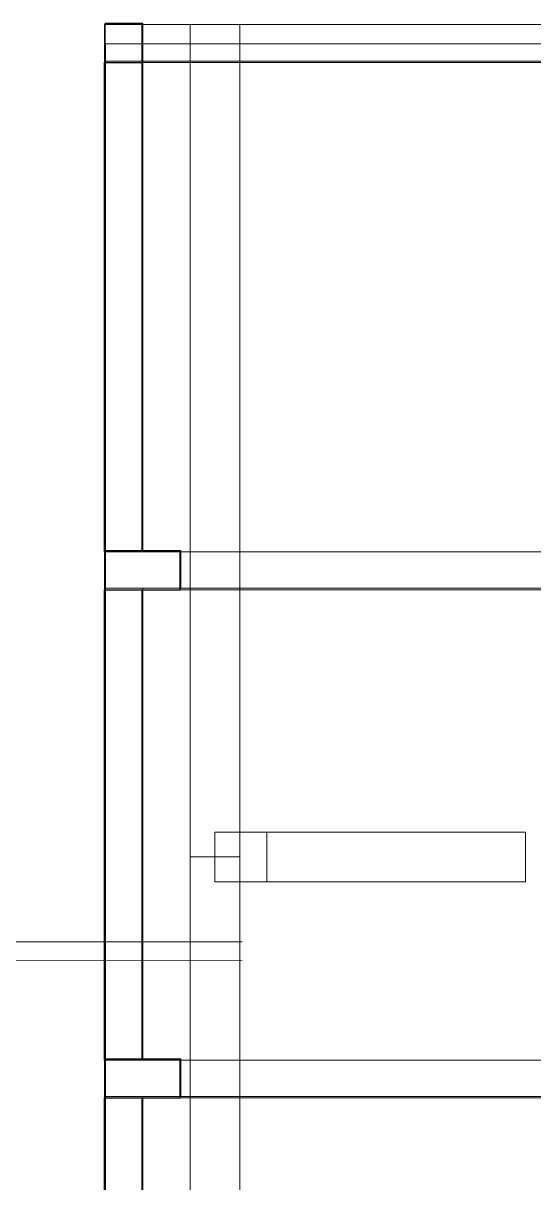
# Model space of a CAD drawing. Header units: inches. Extents: x -1128 to 651, y 96 to 845.
# Drawn here: x -976.14 to -972.43, y 699.11 to 707.54 of the extents above; entities that cross this region are included whole.
import ezdxf

# ---------------------------------------------------------------- set-up
doc = ezdxf.new("R2010")
doc.units = ezdxf.units.IN
doc.header["$MEASUREMENT"] = 0
for name, color, linetype in [('Background Stuff', 253, 'Continuous'), ('Cable Trench', 2, 'Continuous'), ('Layer 1', 7, 'Continuous'), ('硅胶总平面底图 工艺装置区', 253, 'Continuous')]:
    doc.layers.add(name, color=color, linetype=linetype)

msp = doc.modelspace()

# ---------------------------------------------------------------- linework, layer by layer
at = {"color": 6, "lineweight": 0}
msp.add_lwpolyline([(-975.5391, 707.3874), (-967.1458, 707.3874), (-967.1458, 684.9151), (-975.5391, 684.9151)], close=True, dxfattribs=at)
at = {"layer": 'Background Stuff', "linetype": 'Continuous'}
for p, q in [((-975.5483, 707.5285), (-975.5483, 707.253)), ((-975.2728, 707.5285), (-975.5483, 707.5285)), ((-975.2728, 707.253), (-975.2728, 707.5285)), ((-975.5483, 707.253), (-975.2728, 707.253)), ((-975.5483, 703.6945), (-975.5483, 707.253)), ((-975.2728, 703.6945), (-975.2728, 707.253)), ((-975.5483, 703.6945), (-975.5483, 703.419)), ((-974.9974, 703.6945), (-975.5483, 703.6945)), ((-974.9974, 703.419), (-974.9974, 703.6945)), ((-975.5483, 703.419), (-974.9974, 703.419)), ((-975.5483, 699.9983), (-975.5483, 703.419)), ((-975.2728, 699.9983), (-975.2728, 703.419)), ((-974.9974, 699.9983), (-975.5483, 699.9983)), ((-975.5483, 699.9983), (-975.5483, 699.7229)), ((-974.9974, 699.7229), (-974.9974, 699.9983)), ((-975.5483, 696.3022), (-975.5483, 699.7229)), ((-975.5483, 699.7229), (-974.9974, 699.7229)), ((-975.2728, 696.3022), (-975.2728, 699.7229))]:
    msp.add_line(p, q, dxfattribs=at)
at = {"layer": 'Cable Trench', "linetype": 'Continuous', "lineweight": 13}
for p, q in [((-974.9257, 701.4756), (-974.9257, 707.5285)), ((-974.9257, 707.5285), (-974.5642, 707.5285)), ((-974.9257, 707.253), (-974.9257, 707.5285)), ((-974.5642, 707.5285), (-974.9257, 707.5285)), ((-974.9257, 701.4756), (-974.9257, 707.5285)), ((-974.9257, 707.5285), (-974.5642, 707.5285)), ((-974.9257, 707.253), (-974.9257, 707.5285)), ((-974.5642, 707.5285), (-974.9257, 707.5285)), ((-974.7594, 707.5285), (-974.7594, 707.5285)), ((-974.7594, 707.5285), (-974.7594, 707.5285)), ((-974.7305, 707.5285), (-974.7305, 707.5285)), ((-974.7305, 707.5285), (-974.7305, 707.5285)), ((-974.5642, 707.253), (-974.5642, 707.5285)), ((-974.5642, 701.4756), (-974.5642, 707.5285)), ((-974.5642, 707.253), (-974.5642, 707.5285)), ((-974.5642, 701.4756), (-974.5642, 707.5285)), ((-974.9257, 703.6945), (-974.9257, 707.253)), ((-974.9257, 703.6945), (-974.9257, 707.253)), ((-974.5642, 703.6945), (-974.5642, 707.253)), ((-974.5642, 703.6945), (-974.5642, 707.253)), ((-974.9257, 703.419), (-974.9257, 703.6945)), ((-974.9257, 703.419), (-974.9257, 703.6945)), ((-974.5642, 703.419), (-974.5642, 703.6945)), ((-974.5642, 703.419), (-974.5642, 703.6945)), ((-974.9257, 701.4756), (-974.9257, 703.419)), ((-974.9257, 701.4756), (-974.9257, 703.419)), ((-974.5642, 701.4756), (-974.5642, 703.419)), ((-974.5642, 701.4756), (-974.5642, 703.419)), ((-974.3683, 701.6564), (-974.745, 701.6564)), ((-974.3683, 701.6564), (-974.745, 701.6564)), ((-974.745, 701.6564), (-974.745, 701.2949)), ((-974.745, 701.2949), (-974.745, 701.6564)), ((-974.3683, 701.6564), (-974.745, 701.6564)), ((-974.3683, 701.6564), (-974.745, 701.6564)), ((-974.745, 701.6564), (-974.745, 701.2948)), ((-974.745, 701.2948), (-974.745, 701.6564)), ((-974.3683, 701.6564), (-974.3683, 701.2949)), ((-974.3683, 701.6564), (-972.4854, 701.6564)), ((-974.3683, 701.2949), (-974.3683, 701.6564)), ((-974.3683, 701.6564), (-972.4854, 701.6564)), ((-974.3683, 701.6564), (-974.3683, 701.2949)), ((-974.3683, 701.2949), (-974.3683, 701.6564)), ((-974.3683, 701.6564), (-974.3683, 701.2948)), ((-974.3683, 701.2948), (-974.3683, 701.6564)), ((-974.3683, 701.6564), (-974.3683, 701.2948)), ((-974.3683, 701.6564), (-972.4854, 701.6564)), ((-974.3683, 701.2948), (-974.3683, 701.6564)), ((-974.3683, 701.6564), (-972.4854, 701.6564)), ((-972.4854, 701.6564), (-972.4854, 701.2949)), ((-972.4854, 701.2949), (-972.4854, 701.6564)), ((-972.4854, 701.6564), (-972.4854, 701.2948)), ((-972.4854, 701.2948), (-972.4854, 701.6564)), ((-974.9257, 701.4756), (-974.5642, 701.4756)), ((-974.5642, 701.4756), (-974.9257, 701.4756)), ((-974.9257, 701.4756), (-974.5642, 701.4756)), ((-974.5642, 701.4756), (-974.9257, 701.4756)), ((-974.9257, 699.9983), (-974.9257, 701.4756)), ((-974.9257, 697.8024), (-974.9257, 701.4756)), ((-974.9257, 701.4756), (-974.5642, 701.4756)), ((-974.5642, 701.4756), (-974.9257, 701.4756)), ((-974.9257, 699.9983), (-974.9257, 701.4756)), ((-974.9257, 697.8024), (-974.9257, 701.4756)), ((-974.9257, 701.4756), (-974.5642, 701.4756)), ((-974.5642, 701.4756), (-974.9257, 701.4756)), ((-974.5642, 699.9983), (-974.5642, 701.4756)), ((-974.5642, 697.8024), (-974.5642, 701.4756)), ((-974.5642, 699.9983), (-974.5642, 701.4756)), ((-974.5642, 697.8024), (-974.5642, 701.4756)), ((-974.3683, 701.2949), (-974.745, 701.2949)), ((-974.3683, 701.2949), (-974.745, 701.2949)), ((-974.3683, 701.2948), (-974.745, 701.2948)), ((-974.3683, 701.2948), (-974.745, 701.2948)), ((-974.3683, 701.2949), (-972.4854, 701.2949)), ((-974.3683, 701.2949), (-972.4854, 701.2949)), ((-974.3683, 701.2948), (-972.4854, 701.2948)), ((-974.3683, 701.2948), (-972.4854, 701.2948)), ((-974.9257, 699.7229), (-974.9257, 699.9983)), ((-974.9257, 699.7228), (-974.9257, 699.9983)), ((-974.5642, 699.7229), (-974.5642, 699.9983)), ((-974.5642, 699.7228), (-974.5642, 699.9983)), ((-974.9257, 697.8024), (-974.9257, 699.7229)), ((-974.9257, 697.8024), (-974.9257, 699.7228)), ((-974.5642, 697.8024), (-974.5642, 699.7229)), ((-974.5642, 697.8024), (-974.5642, 699.7228))]:
    msp.add_line(p, q, dxfattribs=at)
at = {"layer": 'Layer 1', "color": 0, "lineweight": 0}
for points in [[(-991.5859, 700.8592), (-974.5459, 700.8592)], [(-991.5591, 700.7233), (-974.5473, 700.7195)]]:
    msp.add_lwpolyline(points, dxfattribs=at)
at = {"layer": '硅胶总平面底图 工艺装置区', "color": 253, "linetype": 'Continuous', "lineweight": 0}
for p, q in [((-975.2681, 707.5384), (-975.5436, 707.5384)), ((-975.5436, 707.5384), (-975.5436, 707.2629)), ((-975.2728, 707.5285), (-971.2552, 707.5285)), ((-975.2681, 707.2629), (-975.2681, 707.5384)), ((-975.5436, 707.2629), (-975.2681, 707.2629)), ((-975.2728, 707.253), (-971.2552, 707.253)), ((-975.2681, 707.2629), (-971.2505, 707.2629)), ((-975.2681, 703.7044), (-975.2681, 707.2629)), ((-975.5436, 703.7044), (-975.5436, 703.4289)), ((-974.9927, 703.7044), (-975.5436, 703.7044)), ((-974.9974, 703.6945), (-967.6968, 703.6945)), ((-974.9927, 703.4289), (-974.9927, 703.7044)), ((-975.5436, 703.4289), (-974.9927, 703.4289)), ((-975.2681, 700.0082), (-975.2681, 703.4289)), ((-974.9974, 703.419), (-967.6968, 703.419)), ((-974.9927, 703.4289), (-967.6921, 703.4289)), ((-974.9927, 700.0082), (-975.5436, 700.0082)), ((-975.5436, 700.0082), (-975.5436, 699.7327)), ((-974.9974, 699.9983), (-967.6968, 699.9983)), ((-974.9927, 699.7327), (-974.9927, 700.0082)), ((-975.5436, 699.7327), (-974.9927, 699.7327)), ((-975.2681, 696.312), (-975.2681, 699.7327)), ((-974.9927, 699.7327), (-967.6921, 699.7327)), ((-974.9974, 699.7229), (-967.6968, 699.7229))]:
    msp.add_line(p, q, dxfattribs=at)

doc.saveas('drawing.dxf')
